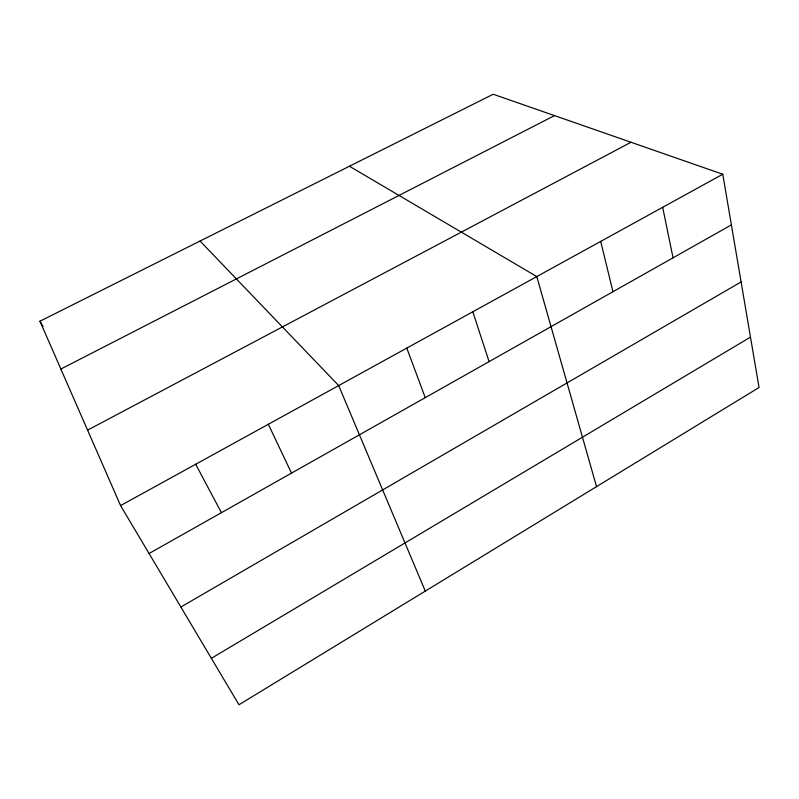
<?xml version="1.0" encoding="UTF-8"?>
<svg xmlns="http://www.w3.org/2000/svg" width="799" height="799" viewBox="0 0 799 799"><rect width="100%" height="100%" fill="white"/><g stroke="black" fill="none" stroke-linecap="round" stroke-linejoin="round"><path stroke-width="1.2" d="M211.365 658.316L750.481 337.128M180.874 607.02L741.092 281.937M149.063 553.507L731.385 224.889M120.569 505.587L722.775 174.242L759.05 387.505L238.971 704.758L120.569 505.587L39.95 321.208L493.213 94.242L722.775 174.242M87.58 430.142L631.01 142.262M60.864 369.038L554.506 115.605M349.433 166.242L536.798 276.574L596.523 486.641M200.05 241.038L338.686 385.577L425.278 591.1M39.95 321.208L43.036 326.551M195.685 464.259L221.433 512.668M268.344 424.279L291.515 473.118M406.801 348.094L425.248 397.652M472.808 311.78L489.088 361.617M600.708 241.398L612.963 291.715M662.671 207.311L673.058 257.807"/></g></svg>
